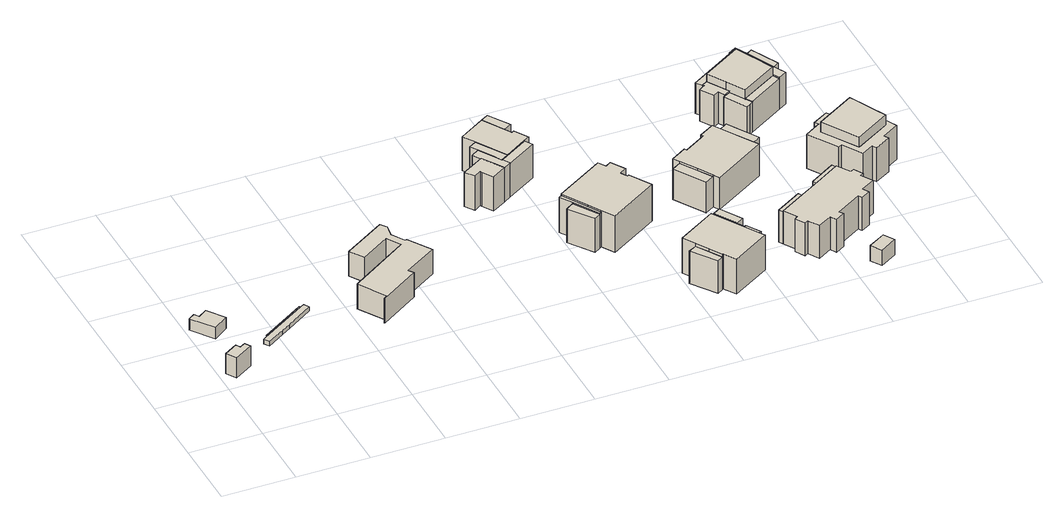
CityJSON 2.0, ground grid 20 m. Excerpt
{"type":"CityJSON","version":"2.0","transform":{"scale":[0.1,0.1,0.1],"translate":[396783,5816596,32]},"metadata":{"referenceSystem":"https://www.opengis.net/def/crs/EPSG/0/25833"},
"CityObjects":{
"building1":{"type":"Building","attributes":{"Gemeindeschluessel":"11000002","BezugspunktDach":"2200","function":"31001_3040","measuredHeight":5.93,"storeysAboveGround":1},"address":[{"country":"Germany","locality":"Berlin","thoroughfareNumber":"5 (4)","thoroughfareName":"Tunnelstraße"}],"geometry":[{"type":"Solid","lod":"1","boundaries":[[[[0,1,2,3,4,5]],[[6,7,8,9,10,11]],[[6,11,5,4]],[[7,6,4,3]],[[8,7,3,2]],[[9,8,2,1]],[[10,9,1,0]],[[11,10,0,5]]]]}]},
"building2":{"type":"Building","attributes":{"Gemeindeschluessel":"11000002","BezugspunktDach":"2200","function":"31001_3040","measuredHeight":3.4,"storeysAboveGround":1},"address":[{"country":"Germany","locality":"Berlin","thoroughfareNumber":"5 (2)","thoroughfareName":"Tunnelstraße"}],"geometry":[{"type":"Solid","lod":"1","boundaries":[[[[12,13,14,15,16,17]],[[18,19,20,21,22,23]],[[18,23,17,16]],[[19,18,16,15]],[[20,19,15,14]],[[21,20,14,13]],[[22,21,13,12]],[[23,22,12,17]]]]}]},
"building3":{"type":"Building","attributes":{"Gemeindeschluessel":"11000002","function":"31001_3040"},"address":[{"country":"Germany","locality":"Berlin","thoroughfareNumber":"5 (3)","thoroughfareName":"Tunnelstraße"}],"children":["building3-1","building3-2"]},
"building3-1":{"type":"BuildingPart","attributes":{"BezugspunktDach":"2200","measuredHeight":2.39,"storeysAboveGround":1},"parents":["building3"],"geometry":[{"type":"MultiSurface","lod":"1","boundaries":[[[24,25,26,27,28,29,30,31]],[[32,33,34,35,36,37,38,39]],[[32,39,31,30]],[[40,41,30,29]],[[34,42,40,29,28]],[[35,34,28,27]],[[36,35,27,26]],[[37,36,26,25]],[[38,37,25,24]],[[39,38,24,31]],[[33,32,41,40]],[[43,33,40,42,34]]]}]},
"building3-2":{"type":"BuildingPart","attributes":{"BezugspunktDach":"2200","measuredHeight":0.103,"storeysAboveGround":1},"parents":["building3"],"geometry":[{"type":"MultiSurface","lod":"1","boundaries":[[[41,42,44,45]],[[46,34,32,47]],[[46,47,45,44]],[[34,46,44,42]],[[34,33,48]],[[47,32,41,45]],[[48,33,40,41,32]],[[42,40,33,34]]]}]},
"building4":{"type":"Building","attributes":{"Gemeindeschluessel":"11000002","BezugspunktDach":"2200","function":"31001_3061","measuredHeight":7.36,"storeysAboveGround":2},"address":[{"country":"Germany","locality":"Berlin","thoroughfareNumber":"12","thoroughfareName":"Tunnelstraße"}],"geometry":[{"type":"Solid","lod":"1","boundaries":[[[[49,50,51,52,53,54,55,56,57,58,59,60,61,62,63,64,65,66]],[[67,68,69,70,71,72,73,74,75,76,77,78,79,80,81,82,83,84]],[[67,84,66,65]],[[68,67,65,64]],[[69,68,64,63]],[[70,69,63,62]],[[71,70,62,61]],[[72,71,61,60]],[[73,72,60,59]],[[74,73,59,58]],[[75,74,58,57]],[[76,75,57,56]],[[77,76,56,55]],[[78,77,55,54]],[[79,78,54,53]],[[80,79,53,52]],[[81,80,52,51]],[[82,81,51,50]],[[83,82,50,49]],[[84,83,49,66]]]]}]},
"building5":{"type":"Building","attributes":{"Gemeindeschluessel":"11000002","function":"31001_1010"},"address":[{"country":"Germany","locality":"Berlin","thoroughfareNumber":"36","thoroughfareName":"Tunnelstraße"}],"children":["building5-1","building5-2","building5-3","building5-4","building5-5","building5-6"]},
"building5-1":{"type":"BuildingPart","attributes":{"BezugspunktDach":"2200","measuredHeight":10.2,"storeysAboveGround":3},"parents":["building5"],"geometry":[{"type":"MultiSurface","lod":"1","boundaries":[[[85,86,87,88,89,90,91,92,93]],[[94,95,96,97,98,99,100,101,102]],[[94,102,93,92]],[[96,95,91,90]],[[97,96,90,89]],[[98,97,89,88]],[[99,98,88,87]],[[103,104,99,87,86]],[[102,101,85,93]],[[92,91,95,94]],[[100,99,104,103]],[[101,100,86,85]]]}]},
"building5-2":{"type":"BuildingPart","attributes":{"BezugspunktDach":"2200","measuredHeight":10.2,"storeysAboveGround":3},"parents":["building5"],"geometry":[{"type":"MultiSurface","lod":"1","boundaries":[[[105,106,86,85,107]],[[101,100,108,109,110]],[[101,110,107,85]],[[111,103,100,86,106]],[[110,109,105,107]],[[100,101,85,86]],[[112,108,100,103,111]],[[109,113,114,105]],[[115,108,106,114,113]]]}]},
"building5-3":{"type":"BuildingPart","attributes":{"BezugspunktDach":"2200","measuredHeight":10.42,"storeysAboveGround":3},"parents":["building5"],"geometry":[{"type":"MultiSurface","lod":"1","boundaries":[[[116,117,104,111]],[[99,118,119,108]],[[118,99,104,117]],[[119,118,117,116]],[[99,100,103,104]],[[111,103,100,108]],[[116,111,108,119]]]}]},
"building5-4":{"type":"BuildingPart","attributes":{"BezugspunktDach":"2200","measuredHeight":10.88,"storeysAboveGround":3},"parents":["building5"],"geometry":[{"type":"MultiSurface","lod":"1","boundaries":[[[120,121,122,123,114,105,124]],[[109,113,119,125,126,127,128]],[[109,128,124,105]],[[116,111,106,114,113,114,123]],[[125,119,123,122]],[[128,127,120,124]],[[113,109,105,114]],[[113,114,106,108]],[[119,108,111,116]],[[126,129,130,121]],[[125,122,130,129]],[[127,131,126,121,120]]]}]},
"building5-5":{"type":"BuildingPart","attributes":{"BezugspunktDach":"2200","measuredHeight":10.2,"storeysAboveGround":3},"parents":["building5"],"geometry":[{"type":"Solid","lod":"1","boundaries":[[[[91,132,133,92]],[[134,135,95,94]],[[134,94,92,133]],[[135,134,133,132]],[[95,135,132,91]],[[91,92,94,95]]]]}]},
"building5-6":{"type":"BuildingPart","attributes":{"BezugspunktDach":"2200","measuredHeight":10.7,"storeysAboveGround":3},"parents":["building5"],"geometry":[{"type":"MultiSurface","lod":"1","boundaries":[[[136,137,138,139,140,141,142,143]],[[127,129,125,144,145,146,147,148]],[[127,148,143,142]],[[130,121,120,127,142,141]],[[125,122,130,141,140]],[[144,125,140,139]],[[145,144,139,138]],[[146,145,138,137]],[[147,146,137,136]],[[148,147,136,143]],[[129,126,121,130]],[[126,127,120,121]],[[129,130,122,125]]]}]},
"building6":{"type":"Building","attributes":{"Gemeindeschluessel":"11000002","function":"31001_1010"},"address":[{"country":"Germany","locality":"Berlin","thoroughfareNumber":"33","thoroughfareName":"Tunnelstraße"}],"children":["building6-1","building6-2","building6-3"]},
"building6-1":{"type":"BuildingPart","attributes":{"BezugspunktDach":"2200","measuredHeight":12.09,"storeysAboveGround":3},"parents":["building6"],"geometry":[{"type":"MultiSurface","lod":"1","boundaries":[[[149,150,151,152,153,154,155,156,157,158,159,160,161]],[[162,163,164,165,166,167,168,169,170,171,172,173,174]],[[162,174,161,160]],[[163,162,160,159]],[[164,163,159,158]],[[165,164,158,157]],[[166,165,157,156]],[[167,166,156,155]],[[168,167,155,154]],[[169,168,154,153]],[[170,169,153,152]],[[171,170,152,151]],[[172,171,151,150]],[[175,176,172,150,149]],[[177,175,173,149,161]],[[173,172,176,175]],[[174,173,175,177]]]}]},
"building6-2":{"type":"BuildingPart","attributes":{"BezugspunktDach":"2200","measuredHeight":10.55,"storeysAboveGround":3},"parents":["building6"],"geometry":[{"type":"MultiSurface","lod":"1","boundaries":[[[178,179,176,177,180]],[[174,172,181,182,183]],[[174,183,180,177]],[[181,172,176,179]],[[182,184,185,181,179,178]],[[183,182,178,180]],[[173,175,176,172,186]],[[174,177,175,187,173]],[[181,185,184,182]]]}]},
"building6-3":{"type":"BuildingPart","attributes":{"BezugspunktDach":"2200","measuredHeight":10.55,"storeysAboveGround":3},"parents":["building6"],"geometry":[{"type":"Solid","lod":"1","boundaries":[[[[188,185,184,189]],[[182,181,190,191]],[[182,191,189,184]],[[190,181,185,188]],[[191,190,188,189]],[[181,182,184,185]]]]}]},
"building7":{"type":"Building","attributes":{"Gemeindeschluessel":"11000002","function":"31001_1010"},"address":[{"country":"Germany","locality":"Berlin","thoroughfareNumber":"30","thoroughfareName":"Tunnelstraße"}],"children":["building7-1","building7-2","building7-3","building7-4"]},
"building7-1":{"type":"BuildingPart","attributes":{"BezugspunktDach":"2200","measuredHeight":11.5,"storeysAboveGround":3},"parents":["building7"],"geometry":[{"type":"MultiSurface","lod":"1","boundaries":[[[192,193,194,195,196,197,198,199,200,201]],[[202,203,204,205,206,207,208,209,210,211]],[[202,211,201,200]],[[212,213,202,200,199]],[[214,215,212,203,199,198]],[[205,204,198,197]],[[206,205,197,196]],[[207,206,196,195]],[[208,207,195,194]],[[216,217,208,194,193]],[[210,218,216,209,193,192]],[[211,210,192,201]],[[203,202,213,212]],[[204,203,212,215,214]],[[209,208,217,216]],[[209,216,218,210,219]]]}]},
"building7-2":{"type":"BuildingPart","attributes":{"BezugspunktDach":"2200","measuredHeight":9.52,"storeysAboveGround":3},"parents":["building7"],"geometry":[{"type":"MultiSurface","lod":"1","boundaries":[[[215,220,221,222,223,224,213]],[[225,226,227,228,229,204,202]],[[225,202,213,224]],[[227,226,223,222]],[[228,227,222,221]],[[229,228,221,220]],[[204,229,220,215]],[[225,224,223,226]],[[203,212,213,202,230]],[[204,215,212,203]]]}]},
"building7-3":{"type":"BuildingPart","attributes":{"BezugspunktDach":"2200","measuredHeight":10.02,"storeysAboveGround":3},"parents":["building7"],"geometry":[{"type":"MultiSurface","lod":"1","boundaries":[[[231,217,218,232]],[[210,208,233,234]],[[210,234,232,218]],[[233,208,217,231]],[[234,233,231,232]],[[235,208,209,216,217]],[[210,218,216,209]]]}]},
"building7-4":{"type":"BuildingPart","attributes":{"BezugspunktDach":"2200","measuredHeight":9.64,"storeysAboveGround":3},"parents":["building7"],"geometry":[{"type":"Solid","lod":"1","boundaries":[[[[236,237,238,239]],[[240,241,226,225]],[[240,225,239,238]],[[241,240,238,237]],[[226,241,237,236]],[[225,226,236,239],[225,224,223,226]],[[224,225,226,223]]]]}]},
"building8":{"type":"Building","attributes":{"Gemeindeschluessel":"11000002","function":"31001_1010"},"address":[{"country":"Germany","locality":"Berlin","thoroughfareNumber":"34","thoroughfareName":"Tunnelstraße"}],"children":["building8-1","building8-2","building8-3"]},
"building8-1":{"type":"BuildingPart","attributes":{"BezugspunktDach":"2200","measuredHeight":10.64,"storeysAboveGround":3},"parents":["building8"],"geometry":[{"type":"MultiSurface","lod":"1","boundaries":[[[242,243,244,245,246,247,248,249,250,251,252,253,254]],[[255,256,257,258,259,260,261,262,263,264,265,266,267]],[[255,267,254,253]],[[256,255,253,252]],[[257,256,252,251]],[[258,257,251,250]],[[259,258,250,249]],[[268,269,270,259,249,248]],[[271,268,260,248,247]],[[262,261,247,246]],[[263,262,246,245]],[[264,263,245,244]],[[272,273,264,244,243]],[[274,272,265,243,242]],[[267,266,242,254]],[[260,275,270,269,268]],[[261,276,260,268,271]],[[265,264,273,272]],[[266,265,272,274]]]}]},
"building8-2":{"type":"BuildingPart","attributes":{"BezugspunktDach":"2200","measuredHeight":9.53,"storeysAboveGround":3},"parents":["building8"],"geometry":[{"type":"MultiSurface","lod":"1","boundaries":[[[277,273,274,278]],[[266,264,279,280]],[[266,280,278,274]],[[279,264,273,277]],[[280,279,277,278]],[[281,264,265,272,273]],[[266,274,272,282,265]]]}]},
"building8-3":{"type":"BuildingPart","attributes":{"BezugspunktDach":"2200","measuredHeight":9.53,"storeysAboveGround":3},"parents":["building8"],"geometry":[{"type":"MultiSurface","lod":"1","boundaries":[[[271,283,284,269]],[[285,286,261,270]],[[285,270,269,284]],[[286,285,284,283]],[[261,286,283,271]],[[270,260,268,269]],[[261,271,268,260]]]}]},
"building9":{"type":"Building","attributes":{"Gemeindeschluessel":"11000002","function":"31001_1010"},"address":[{"country":"Germany","locality":"Berlin","thoroughfareNumber":"31","thoroughfareName":"Tunnelstraße"}],"children":["building9-1","building9-2","building9-3"]},
"building9-1":{"type":"BuildingPart","attributes":{"BezugspunktDach":"2200","measuredHeight":10.57,"storeysAboveGround":3},"parents":["building9"],"geometry":[{"type":"MultiSurface","lod":"1","boundaries":[[[287,288,289,290,291,292,293,294,295,296,297,298,299,300,301,302,303,304,305,306,307,308]],[[309,310,311,312,313,314,315,316,317,318,319,320,321,322,323,324,325,326,327,328,329,330]],[[309,331,332,330,308,307]],[[333,310,309,307,306]],[[334,333,335,306,305]],[[312,311,305,304]],[[313,312,304,303]],[[314,313,303,302]],[[315,314,302,301]],[[316,315,301,300]],[[317,316,300,299]],[[318,317,299,298]],[[319,318,298,297]],[[320,319,297,296]],[[321,320,296,295]],[[322,321,295,294]],[[323,322,294,293]],[[324,323,293,292]],[[325,324,292,291]],[[326,325,291,290]],[[327,326,290,289]],[[328,327,289,288]],[[329,328,288,287]],[[330,329,287,308]],[[330,332,331,309]],[[334,336,337,334,333]],[[337,311,334]],[[335,338,339]]]}]},
"building9-2":{"type":"BuildingPart","attributes":{"BezugspunktDach":"2200","measuredHeight":9.58,"storeysAboveGround":3},"parents":["building9"],"geometry":[{"type":"MultiSurface","lod":"1","boundaries":[[[333,334,340,341]],[[342,311,310,343]],[[342,343,341,340]],[[311,342,340,334]],[[343,310,333,341]],[[344,310,345,311,346,334,333]]]}]},
"building9-3":{"type":"BuildingPart","attributes":{"BezugspunktDach":"2200","measuredHeight":9.58,"storeysAboveGround":3},"parents":["building9"],"geometry":[{"type":"Solid","lod":"1","boundaries":[[[[332,331,347,348]],[[349,309,330,350]],[[349,350,348,347]],[[309,349,347,331]],[[350,330,332,348]],[[309,331,332,330]]]]}]},
"building10":{"type":"Building","attributes":{"Gemeindeschluessel":"11000002","BezugspunktDach":"2200","function":"31001_2010","measuredHeight":4.64,"storeysAboveGround":1},"address":[{"country":"Germany","locality":"Berlin","thoroughfareNumber":"29 (1)","thoroughfareName":"Tunnelstraße"}],"geometry":[{"type":"Solid","lod":"1","boundaries":[[[[351,352,353,354]],[[355,356,357,358]],[[355,358,354,353]],[[356,355,353,352]],[[357,356,352,351]],[[358,357,351,354]]]]}]},
"building11":{"type":"Building","attributes":{"Gemeindeschluessel":"11000002","function":"31001_1010"},"address":[{"country":"Germany","locality":"Berlin","thoroughfareNumber":"35","thoroughfareName":"Tunnelstraße"}],"children":["building11-1","building11-2","building11-3","building11-4","building11-5","building11-6","building11-7"]},
"building11-1":{"type":"BuildingPart","attributes":{"BezugspunktDach":"2200","measuredHeight":12.25,"storeysAboveGround":3},"parents":["building11"],"geometry":[{"type":"MultiSurface","lod":"1","boundaries":[[[359,360,361,362,363,364]],[[365,366,367,368,369,370]],[[365,371,372,364,363]],[[373,374,365,363,362]],[[367,375,373,366,362,361]],[[376,377,367,361,360]],[[378,379,380,381,360,359]],[[382,383,384]],[[385,378,369,359,364]],[[372,371,365,370]],[[366,365,374,373]],[[366,373,375,367,386]],[[387,368,367,377,376]],[[369,382,384,379,378]],[[384,383,368,381,380]],[[388,370,369,378,385]]]}]},
"building11-2":{"type":"BuildingPart","attributes":{"BezugspunktDach":"2200","measuredHeight":10.1,"storeysAboveGround":3},"parents":["building11"],"geometry":[{"type":"MultiSurface","lod":"1","boundaries":[[[389,390,391,379,385,392,393,394]],[[395,396,370,384,397,398,399,400]],[[395,400,394,393]],[[396,395,393,392]],[[372,401,392,385]],[[402,403,380,379,391]],[[398,397,391,390]],[[399,398,390,389]],[[400,399,389,394]],[[384,404,369,378,379]],[[370,385,378,369]],[[397,405,406,403,402]],[[406,384,380,403,407]]]}]},
"building11-3":{"type":"BuildingPart","attributes":{"BezugspunktDach":"2200","measuredHeight":9.52,"storeysAboveGround":3},"parents":["building11"],"geometry":[{"type":"MultiSurface","lod":"1","boundaries":[[[374,375,408,409,410,411,412,413]],[[414,415,416,417,418,367,365,419]],[[414,419,413,412]],[[415,414,412,411]],[[417,416,410,409]],[[418,417,409,408]],[[420,377,421,408,375]],[[416,415,411,410]],[[367,418,422,421,377,420]],[[366,373,374,365,423]],[[367,375,373,424,366]]]}]},
"building11-4":{"type":"BuildingPart","attributes":{"BezugspunktDach":"2200","measuredHeight":9.21,"storeysAboveGround":3},"parents":["building11"],"geometry":[{"type":"MultiSurface","lod":"1","boundaries":[[[401,372,371,425,426]],[[419,365,370,396,427]],[[419,427,426,425]],[[427,396,401,426]],[[365,419,425,371]],[[365,371,372,370]]]}]},
"building11-5":{"type":"BuildingPart","attributes":{"BezugspunktDach":"2200","measuredHeight":9.18,"storeysAboveGround":3},"parents":["building11"],"geometry":[{"type":"MultiSurface","lod":"1","boundaries":[[[428,421,377,376]],[[367,418,429,368]],[[429,418,421,428]],[[381,430,429,428,376]],[[367,368,376,377]],[[418,367,377,421]],[[368,429,430,381]]]}]},
"building11-6":{"type":"BuildingPart","attributes":{"BezugspunktDach":"2200","measuredHeight":9.43,"storeysAboveGround":3},"parents":["building11"],"geometry":[{"type":"MultiSurface","lod":"1","boundaries":[[[431,432,430,381,380,403,402,433]],[[397,406,384,368,429,434,435,436]],[[397,436,433,402]],[[434,429,430,432]],[[435,434,432,431]],[[436,435,431,433]],[[406,397,402,403]],[[384,437,406,403,380]],[[384,380,381,368]],[[429,368,381,430]]]}]},
"building11-7":{"type":"BuildingPart","attributes":{"BezugspunktDach":"2200","measuredHeight":9.52,"storeysAboveGround":3},"parents":["building11"],"geometry":[{"type":"MultiSurface","lod":"1","boundaries":[[[410,438,439,411]],[[440,441,416,415]],[[440,415,411,439]],[[441,440,439,438]],[[416,441,438,410]],[[415,416,410,416,415,411]]]}]},
"building12":{"type":"Building","attributes":{"Gemeindeschluessel":"11000002","function":"31001_1010"},"address":[{"country":"Germany","locality":"Berlin","thoroughfareNumber":"32","thoroughfareName":"Tunnelstraße"}],"children":["building12-1","building12-2"]},
"building12-1":{"type":"BuildingPart","attributes":{"BezugspunktDach":"2200","measuredHeight":12.81,"storeysAboveGround":4},"parents":["building12"],"geometry":[{"type":"MultiSurface","lod":"1","boundaries":[[[442,443,444,445]],[[446,447,448,449]],[[450,451,449,445,444]],[[447,452,450,446,444,443]],[[453,452,447,443,442]],[[451,453,442,445]],[[446,449,451,450]],[[446,450,452,447]],[[448,447,452,453]],[[449,448,453,451]]]}]},
"building12-2":{"type":"BuildingPart","attributes":{"BezugspunktDach":"2200","measuredHeight":10.22,"storeysAboveGround":4},"parents":["building12"],"geometry":[{"type":"MultiSurface","lod":"1","boundaries":[[[454,455,456,457,458,459,460,461,462,463,464,465,466,467,468,469,470,471,472,473,474,475],[452,453,451,450]],[[476,477,478,479,480,481,482,483,484,485,486,487,488,489,490,491,492,493,494,495,496,497],[498,499,500,501]],[[476,497,475,474]],[[477,476,474,473]],[[478,477,473,472]],[[479,478,472,471]],[[480,479,471,470]],[[481,480,470,469]],[[482,481,469,468]],[[483,482,468,467]],[[484,483,467,466]],[[485,484,466,465]],[[486,485,465,464]],[[487,486,464,463]],[[488,487,463,462]],[[489,488,462,461]],[[490,489,461,460]],[[491,490,460,459]],[[492,491,459,458]],[[493,492,458,457]],[[494,493,457,456]],[[495,494,456,455]],[[496,495,455,454]],[[497,496,454,475]],[[498,501,450,446,449,451]],[[499,498,451,449,448]],[[500,499,502,448,447]],[[501,500,503,447,446]],[[451,449,446,450]],[[448,449,451,453]],[[447,448,502,453,452]],[[504,446,447,503,452,450]]]}]}
},
"vertices":[
[37,237,69],[89,269,69],[79,285,69],[64,276,69],[57,288,69],[20,265,69],[57,288,9],[64,276,9],[79,285,9],[89,269,9],[37,237,9],[20,265,9],
[50,394,54],[91,423,54],[57,470,54],[33,453,54],[24,466,54],[7,454,54],[24,466,20],[33,453,20],[57,470,20],[91,423,20],[50,394,20],[7,454,20],
[159,313,33],[207,344,33],[233,360,33],[307,407,33],[298,422,33],[223,375,33],[169,341,33],[149,328,33],[169,341,20],[223,375,20],[298,422,20],[307,407,20],[233,360,20],[207,344,20],[159,313,20],[149,328,20],[223,375,21],[169,341,21],[298,422,21],[260,399,20],
[291,433,21],[169,356,21],[291,433,20],[169,356,20],[196,358,20],
[464,293,95],[454,286,95],[456,284,95],[564,355,95],[555,368,95],[645,425,95],[604,489,95],[600,487,95],[577,524,95],[577,525,95],[582,557,95],[570,573,95],[455,501,95],[480,461,95],[560,514,95],[584,476,95],[426,373,95],[418,367,95],[426,373,21],[584,476,21],[560,514,21],[480,461,21],[455,501,21],[570,573,21],[582,557,21],[577,525,21],[577,524,21],[600,487,21],[604,489,21],[645,425,21],[555,368,21],[564,355,21],[456,284,21],[454,286,21],[464,293,21],[418,367,21],
[907,755,125],[957,674,125],[1019,712,125],[1035,721,125],[1011,760,125],[1005,756,125],[994,774,125],[958,833,125],[886,789,125],[958,833,23],[994,774,23],[1005,756,23],[1011,760,23],[1035,721,23],[1019,712,23],[957,674,23],[907,755,23],[886,789,23],[957,674,124],[1019,712,124],
[899,722,125],[936,661,125],[886,743,125],[936,661,23],[899,722,23],[886,743,23],[936,661,124],[936,661,73],[924,681,23],[924,681,125],[929,673,23],
[949,640,124],[1032,691,124],[1032,691,23],[949,640,23],
[891,686,125],[902,668,125],[928,627,125],[949,640,125],[877,708,125],[928,627,23],[902,668,23],[891,686,23],[877,708,23],[910,656,23],[910,656,125],[901,671,23],
[1016,787,125],[979,846,125],[979,846,23],[1016,787,23],
[848,624,126],[867,637,126],[870,632,126],[888,603,126],[928,627,126],[910,656,126],[891,686,126],[830,649,126],[888,603,23],[870,632,23],[867,637,23],[848,624,23],[830,649,23],
[1048,394,132],[1068,360,132],[1089,325,132],[1225,408,132],[1189,468,132],[1185,465,132],[1179,474,132],[1174,483,132],[1193,495,132],[1169,534,132],[1154,524,132],[1141,545,132],[1007,463,132],[1141,545,22],[1154,524,22],[1169,534,22],[1193,495,22],[1174,483,22],[1179,474,22],[1185,465,22],[1189,468,22],[1225,408,22],[1089,325,22],[1068,360,22],[1048,394,22],[1007,463,22],[1048,394,127],[1068,360,127],[1007,463,127],
[1020,424,127],[1063,356,127],[998,457,127],[1063,356,22],[1020,424,22],[998,457,22],[1020,424,124],[1063,356,124],[1058,377,22],[1048,394,116],
[1045,345,124],[998,410,124],[1045,345,22],[998,410,22],
[1222,140,131],[1243,106,131],[1264,71,131],[1266,73,131],[1287,39,131],[1392,103,131],[1379,124,131],[1350,171,131],[1308,240,131],[1201,174,131],[1308,240,26],[1350,171,26],[1379,124,26],[1392,103,26],[1287,39,26],[1266,73,26],[1264,71,26],[1243,106,26],[1222,140,26],[1201,174,26],[1350,171,121],[1308,240,121],[1379,124,47],[1379,124,121],[1243,106,123],[1264,71,123],[1222,140,123],[1223,138,26],
[1395,133,121],[1371,172,121],[1367,169,121],[1356,187,121],[1319,247,121],[1319,247,26],[1356,187,26],[1367,169,26],[1371,172,26],[1395,133,26],[1325,213,26],
[1247,61,123],[1200,127,123],[1247,61,26],[1200,127,26],[1264,71,94],
[1356,187,123],[1375,199,123],[1339,259,123],[1319,247,123],[1339,259,26],[1375,199,26],
[1327,471,130],[1355,426,130],[1379,386,130],[1389,369,130],[1535,458,130],[1524,475,130],[1500,514,130],[1462,577,130],[1419,551,130],[1423,545,130],[1363,508,130],[1359,514,130],[1316,488,130],[1359,514,34],[1363,508,34],[1423,545,34],[1419,551,34],[1462,577,34],[1500,514,34],[1524,475,34],[1535,458,34],[1389,369,34],[1379,386,34],[1355,426,34],[1327,471,34],[1316,488,34],[1500,514,125],[1473,559,125],[1473,559,34],[1524,475,125],[1355,426,125],[1379,386,125],[1327,471,125],[1486,537,34],[1523,477,34],
[1353,371,125],[1302,455,125],[1353,371,34],[1302,455,34],[1379,386,115],[1355,426,124],
[1549,491,125],[1498,575,125],[1498,575,34],[1549,491,34],
[1496,143,130],[1487,137,130],[1503,111,130],[1512,117,130],[1531,86,130],[1569,110,130],[1579,93,130],[1605,108,130],[1598,119,130],[1667,161,130],[1673,151,130],[1699,166,130],[1689,183,130],[1727,206,130],[1708,237,130],[1717,242,130],[1702,268,130],[1693,263,130],[1670,299,130],[1599,255,130],[1546,223,130],[1474,179,130],[1546,223,31],[1599,255,31],[1670,299,31],[1693,263,31],[1702,268,31],[1717,242,31],[1708,237,31],[1727,206,31],[1689,183,31],[1699,166,31],[1673,151,31],[1667,161,31],[1598,119,31],[1605,108,31],[1579,93,31],[1569,110,31],[1531,86,31],[1512,117,31],[1503,111,31],[1487,137,31],[1496,143,31],[1474,179,31],[1546,223,127],[1474,179,127],[1599,255,127],[1670,299,127],[1599,255,116],[1670,299,58],[1670,299,79],[1599,255,122],[1599,255,63],
[1663,310,127],[1592,266,127],[1663,310,31],[1592,266,31],[1599,255,62],[1601,256,31],[1670,299,81],
[1539,234,127],[1467,190,127],[1539,234,31],[1467,190,31],
[1663,7,69],[1709,36,69],[1691,66,69],[1644,37,69],[1691,66,23],[1709,36,23],[1663,7,23],[1644,37,23],
[1555,703,151],[1584,653,151],[1684,713,151],[1659,766,151],[1633,819,151],[1525,753,151],[1633,819,34],[1659,766,34],[1684,713,34],[1584,653,34],[1555,703,34],[1525,753,34],[1633,819,126],[1525,753,126],[1659,766,129],[1633,819,129],[1684,713,129],[1584,653,126],[1684,713,126],[1555,703,128],[1560,694,128],[1560,694,124],[1584,653,124],[1558,698,34],[1564,688,34],[1560,694,34],[1525,753,128],[1678,727,34],[1584,653,61],[1525,753,93],
[1518,692,128],[1533,701,128],[1543,684,128],[1510,744,128],[1513,740,128],[1495,728,128],[1513,740,34],[1510,744,34],[1543,684,34],[1533,701,34],[1518,692,34],[1495,728,34],[1510,744,126],[1543,684,124],[1549,688,124],[1557,700,34],[1545,685,34],[1549,688,34],[1549,688,113],
[1694,694,129],[1717,708,129],[1700,741,129],[1663,818,129],[1646,852,129],[1624,838,129],[1646,852,34],[1663,818,34],[1700,741,34],[1717,708,34],[1694,694,34],[1624,838,34],[1684,713,55],[1694,694,126],[1694,694,104],[1639,806,34],[1659,766,60],
[1624,838,126],[1499,762,126],[1499,762,34],
[1596,634,126],[1596,634,34],[1596,634,124],
[1575,621,124],[1585,627,124],[1539,681,124],[1585,627,34],[1575,621,34],[1539,681,34],[1556,691,34],
[1716,751,129],[1678,828,129],[1678,828,34],[1716,751,34],
[1756,354,154],[1853,413,154],[1803,516,154],[1696,451,154],[1803,516,31],[1853,413,31],[1756,354,31],[1696,451,31],[1803,516,125],[1696,451,125],[1853,413,125],[1756,354,125],
[1710,374,125],[1720,380,125],[1754,325,125],[1787,345,125],[1793,334,125],[1837,360,125],[1830,371,125],[1876,399,125],[1857,439,125],[1865,444,125],[1855,465,125],[1847,459,125],[1834,486,125],[1842,491,125],[1832,512,125],[1824,507,125],[1806,544,125],[1747,508,125],[1740,518,125],[1697,492,125],[1704,482,125],[1660,455,125],[1704,482,23],[1697,492,23],[1740,518,23],[1747,508,23],[1806,544,23],[1824,507,23],[1832,512,23],[1842,491,23],[1834,486,23],[1847,459,23],[1855,465,23],[1865,444,23],[1857,439,23],[1876,399,23],[1830,371,23],[1837,360,23],[1793,334,23],[1787,345,23],[1754,325,23],[1720,380,23],[1710,374,23],[1660,455,23],[1696,451,23],[1756,354,23],[1853,413,23],[1803,516,23],[1756,354,52],[1853,413,47],[1803,516,71]
]}
